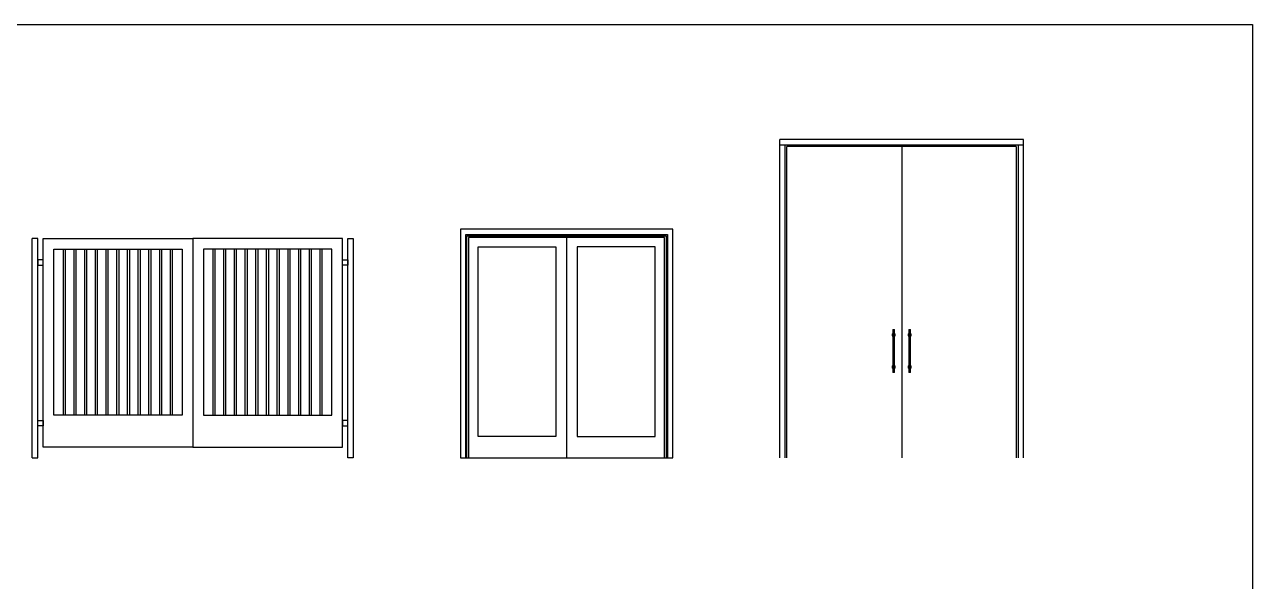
# Model space of a CAD drawing. Header units: inches. Extents: x -12530 to 36157, y 78659 to 110077.
# Drawn here: x 24685 to 36157, y 104876 to 110077 of the extents above; entities that cross this region are included whole.
import ezdxf

# ---------------------------------------------------------------- set-up
doc = ezdxf.new("R2010")
doc.units = ezdxf.units.IN
doc.header["$MEASUREMENT"] = 0
doc.layers.add('freecads.com', color=7, linetype='Continuous')

msp = doc.modelspace()

# ---------------------------------------------------------------- linework, layer by layer
at = {"layer": 'freecads.com'}
for p, q in [((11593, 110077), (36157, 110077)), ((36157, 110077), (36157, 81285)), ((31741, 106029), (31741, 109004)), ((34018, 109004), (31741, 109004)), ((34018, 106029), (34018, 109004)), ((31741, 108954), (34018, 108954)), ((31789, 108954), (31789, 106029)), ((31791, 106029), (31791, 108954)), ((31808, 106029), (31808, 108937)), ((33951, 108937), (31808, 108937)), ((32880, 108937), (32880, 106029)), ((33951, 108937), (33951, 106029)), ((33968, 108954), (33968, 106029)), ((24757, 106029), (24757, 108079)), ((24808, 108079), (24758, 108079)), ((24808, 106029), (24808, 108079)), ((24858, 106129), (24858, 108079)), ((24858, 108079), (26258, 108079)), ((26258, 108079), (26257, 106129)), ((27657, 108079), (26258, 108079)), ((27657, 106129), (27657, 108079)), ((27707, 106029), (27707, 108079)), ((27707, 108079), (27757, 108079)), ((27757, 108079), (27757, 106029)), ((28757, 108166), (28757, 106029)), ((30741, 108166), (28757, 108166)), ((28807, 106029), (28807, 108116)), ((28807, 108116), (30691, 108116)), ((28819, 106029), (28819, 108104)), ((28819, 108104), (30679, 108104)), ((28834, 108089), (28834, 106029)), ((30664, 108089), (28834, 108089)), ((29749, 108089), (29749, 106029)), ((30664, 106029), (30664, 108089)), ((30679, 108104), (30679, 106029)), ((30691, 108116), (30691, 106029)), ((30741, 106029), (30741, 108166)), ((24958, 106429), (24958, 107979)), ((24958, 107979), (26158, 107979)), ((25049, 106429), (25049, 107979)), ((25069, 106429), (25069, 107979)), ((25148, 106429), (25148, 107979)), ((25168, 106429), (25168, 107979)), ((25248, 106429), (25248, 107979)), ((25268, 106429), (25268, 107979)), ((25348, 106429), (25348, 107979)), ((25368, 106429), (25368, 107979)), ((25448, 106429), (25448, 107979)), ((25468, 106429), (25468, 107979)), ((25548, 106429), (25548, 107979)), ((25568, 106429), (25568, 107979)), ((25648, 106429), (25648, 107979)), ((25668, 106429), (25668, 107979)), ((25748, 106429), (25748, 107979)), ((25768, 106429), (25768, 107979)), ((25848, 106429), (25848, 107979)), ((25868, 106429), (25868, 107979)), ((25948, 106429), (25948, 107979)), ((25968, 106429), (25968, 107979)), ((26048, 106429), (26048, 107979)), ((26068, 106429), (26068, 107979)), ((26158, 107979), (26158, 106429)), ((26358, 107979), (26357, 106429)), ((27557, 107979), (26358, 107979)), ((26447, 106429), (26447, 107979)), ((26467, 106429), (26467, 107979)), ((26547, 106429), (26547, 107979)), ((26567, 106429), (26567, 107979)), ((26647, 106429), (26647, 107979)), ((26667, 106429), (26667, 107979)), ((26747, 106429), (26747, 107979)), ((26767, 106429), (26767, 107979)), ((26847, 106429), (26847, 107979)), ((26867, 106429), (26867, 107979)), ((26947, 106429), (26947, 107979)), ((26967, 106429), (26967, 107979)), ((27047, 106429), (27047, 107979)), ((27067, 106429), (27067, 107979)), ((27147, 106429), (27147, 107979)), ((27167, 106429), (27167, 107979)), ((27247, 106429), (27247, 107979)), ((27267, 106429), (27267, 107979)), ((27347, 106429), (27347, 107979)), ((27367, 106429), (27367, 107979)), ((27447, 106429), (27447, 107979)), ((27467, 106429), (27467, 107979)), ((27557, 106429), (27557, 107979)), ((28922, 106229), (28922, 108001)), ((28922, 108001), (29649, 108001)), ((29649, 108001), (29649, 106229)), ((29849, 108001), (29849, 106229)), ((30576, 108001), (29849, 108001)), ((30576, 106229), (30576, 108001)), ((24858, 107879), (24808, 107879)), ((24808, 107879), (24808, 107829)), ((24858, 107829), (24858, 107879)), ((27657, 107879), (27707, 107879)), ((27657, 107829), (27657, 107879)), ((27707, 107879), (27707, 107829)), ((24808, 107829), (24858, 107829)), ((27707, 107829), (27657, 107829)), ((32797, 107229), (32797, 106829)), ((32797, 107229), (32812, 107229)), ((32812, 106829), (32812, 107229)), ((32947, 107229), (32947, 106829)), ((32947, 107229), (32962, 107229)), ((32962, 106829), (32962, 107229)), ((32812, 106829), (32797, 106829)), ((32962, 106829), (32947, 106829)), ((24808, 106329), (24808, 106379)), ((24808, 106379), (24858, 106379)), ((24858, 106379), (24858, 106329)), ((26158, 106429), (24958, 106429)), ((26357, 106429), (27557, 106429)), ((27707, 106379), (27657, 106379)), ((27657, 106379), (27657, 106329)), ((27707, 106329), (27707, 106379)), ((24858, 106329), (24808, 106329)), ((27657, 106329), (27707, 106329)), ((29649, 106229), (28922, 106229)), ((29849, 106229), (30576, 106229)), ((26258, 106129), (24858, 106129)), ((26257, 106129), (27657, 106129)), ((24757, 106029), (24808, 106029)), ((27757, 106029), (27707, 106029)), ((28757, 106029), (30741, 106029))]:
    msp.add_line(p, q, dxfattribs=at)
for centre, start, end in [((32805, 107179), 120, 240), ((32805, 107179), 300, 60), ((32955, 107179), 120, 240), ((32955, 107179), 300, 60), ((32805, 106879), 120, 240), ((32805, 106879), 300, 60), ((32955, 106879), 120, 240), ((32955, 106879), 300, 60)]:
    msp.add_arc(centre, 15, start, end, dxfattribs=at)

doc.saveas('drawing.dxf')
